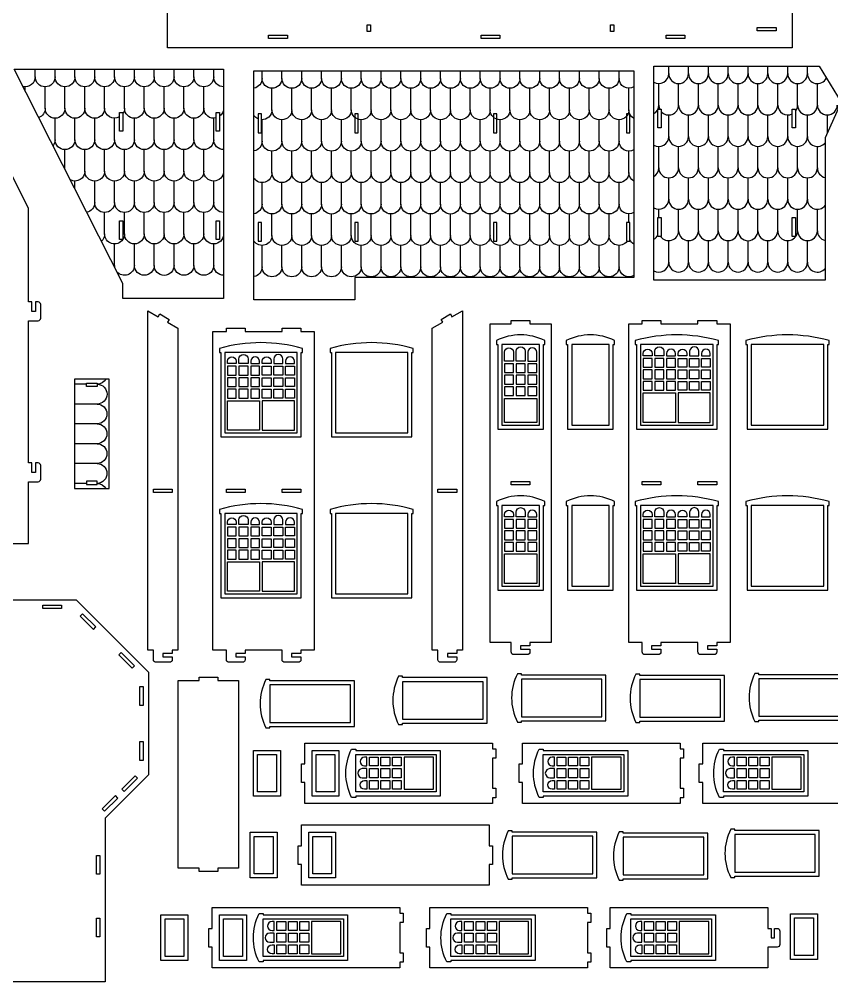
# Model space of a CAD drawing. Extents: x 64.8 to 151.3, y 2.3 to 77.9.
# Drawn here: x 86.58 to 116.87, y 2.3 to 38.17 of the extents above; entities that cross this region are included whole.
import ezdxf

# ---------------------------------------------------------------- set-up
doc = ezdxf.new("R2010")
doc.units = 0
doc.header["$MEASUREMENT"] = 0
doc.layers.add('LAYER1', color=18, linetype='CONTINUOUS')

msp = doc.modelspace()

# ---------------------------------------------------------------- linework, layer by layer
at = {"layer": 'LAYER1'}
for points in [[(115.392, 38.584), (115.392, 37.109), (92.103, 37.109), (92.103, 39.233)], [(87.177, 36.023), (87.177, 36.309)], [(87.917, 36.023), (87.917, 36.309)], [(88.656, 36.023), (88.656, 36.309)], [(89.395, 36.023), (89.395, 36.309)], [(90.134, 36.023), (90.134, 36.309)], [(90.873, 36.023), (90.873, 36.309)], [(91.612, 36.023), (91.612, 36.309)], [(92.352, 36.023), (92.352, 36.309)], [(93.091, 36.023), (93.091, 36.309)], [(93.83, 36.023), (93.83, 36.309)], [(95.633, 35.967), (95.633, 36.253)], [(96.372, 35.967), (96.372, 36.253)], [(97.111, 35.967), (97.111, 36.253)], [(97.85, 35.967), (97.85, 36.253)], [(98.59, 35.967), (98.59, 36.253)], [(99.329, 35.967), (99.329, 36.253)], [(100.068, 35.967), (100.068, 36.253)], [(100.807, 35.967), (100.807, 36.253)], [(101.546, 35.967), (101.546, 36.253)], [(102.285, 35.967), (102.285, 36.253)], [(103.025, 35.967), (103.025, 36.253)], [(103.764, 35.967), (103.764, 36.253)], [(104.503, 35.967), (104.503, 36.253)], [(105.242, 35.967), (105.242, 36.253)], [(105.981, 35.967), (105.981, 36.253)], [(106.72, 35.967), (106.72, 36.253)], [(107.46, 35.967), (107.46, 36.253)], [(108.199, 35.967), (108.199, 36.253)], [(108.938, 35.967), (108.938, 36.253)], [(110.789, 36.144), (110.789, 36.429)], [(111.528, 36.144), (111.528, 36.429)], [(112.268, 36.144), (112.268, 36.429)], [(113.007, 36.144), (113.007, 36.429)], [(113.746, 36.144), (113.746, 36.429)], [(114.485, 36.144), (114.485, 36.429)], [(115.224, 36.144), (115.224, 36.429)], [(115.963, 36.144), (115.963, 36.429)], [(86.808, 35.498), (86.808, 35.654)], [(87.547, 34.852), (87.547, 35.654)], [(88.286, 34.852), (88.286, 35.654)], [(89.025, 34.852), (89.025, 35.654)], [(89.765, 34.852), (89.765, 35.654)], [(90.504, 34.852), (90.504, 35.654)], [(91.243, 34.852), (91.243, 35.654)], [(91.982, 34.852), (91.982, 35.654)], [(92.721, 34.852), (92.721, 35.654)], [(93.46, 34.852), (93.46, 35.654)], [(96.002, 34.796), (96.002, 35.597)], [(96.742, 34.796), (96.742, 35.597)], [(97.481, 34.796), (97.481, 35.597)], [(98.22, 34.796), (98.22, 35.597)], [(98.959, 34.796), (98.959, 35.597)], [(99.698, 34.796), (99.698, 35.597)], [(100.437, 34.796), (100.437, 35.597)], [(101.177, 34.796), (101.177, 35.597)], [(101.916, 34.796), (101.916, 35.597)], [(102.655, 34.796), (102.655, 35.597)], [(103.394, 34.796), (103.394, 35.597)], [(104.133, 34.796), (104.133, 35.597)], [(104.872, 34.796), (104.872, 35.597)], [(105.612, 34.796), (105.612, 35.597)], [(106.351, 34.796), (106.351, 35.597)], [(107.09, 34.796), (107.09, 35.597)], [(107.829, 34.796), (107.829, 35.597)], [(108.568, 34.796), (108.568, 35.597)], [(109.307, 34.796), (109.307, 35.597)], [(110.42, 34.973), (110.42, 35.774)], [(111.159, 34.973), (111.159, 35.774)], [(111.898, 34.973), (111.898, 35.774)], [(112.637, 34.973), (112.637, 35.774)], [(113.376, 34.973), (113.376, 35.774)], [(114.116, 34.973), (114.116, 35.774)], [(114.855, 34.973), (114.855, 35.774)], [(115.594, 34.973), (115.594, 35.774)], [(116.333, 34.973), (116.333, 35.774)], [(87.917, 33.681), (87.917, 34.483)], [(88.656, 33.681), (88.656, 34.483)], [(89.395, 33.681), (89.395, 34.483)], [(90.134, 33.681), (90.134, 34.483)], [(90.873, 33.681), (90.873, 34.483)], [(91.612, 33.681), (91.612, 34.483)], [(92.352, 33.681), (92.352, 34.483)], [(93.091, 33.681), (93.091, 34.483)], [(93.83, 33.681), (93.83, 34.483)], [(110.789, 33.802), (110.789, 34.603)], [(111.528, 33.802), (111.528, 34.603)], [(112.268, 33.802), (112.268, 34.603)], [(113.007, 33.802), (113.007, 34.603)], [(113.746, 33.802), (113.746, 34.603)], [(114.485, 33.802), (114.485, 34.603)], [(115.224, 33.802), (115.224, 34.603)], [(115.963, 33.802), (115.963, 34.603)], [(116.703, 33.934), (116.703, 34.603)], [(95.633, 33.625), (95.633, 34.426)], [(96.372, 33.625), (96.372, 34.426)], [(97.111, 33.625), (97.111, 34.426)], [(97.85, 33.625), (97.85, 34.426)], [(98.59, 33.625), (98.59, 34.426)], [(99.329, 33.625), (99.329, 34.426)], [(100.068, 33.625), (100.068, 34.426)], [(100.807, 33.625), (100.807, 34.426)], [(101.546, 33.625), (101.546, 34.426)], [(102.285, 33.625), (102.285, 34.426)], [(103.025, 33.625), (103.025, 34.426)], [(103.764, 33.625), (103.764, 34.426)], [(104.503, 33.625), (104.503, 34.426)], [(105.242, 33.625), (105.242, 34.426)], [(105.981, 33.625), (105.981, 34.426)], [(106.72, 33.625), (106.72, 34.426)], [(107.46, 33.625), (107.46, 34.426)], [(108.199, 33.625), (108.199, 34.426)], [(108.938, 33.625), (108.938, 34.426)], [(110.42, 32.631), (110.42, 33.432)], [(111.159, 32.631), (111.159, 33.432)], [(111.898, 32.631), (111.898, 33.432)], [(112.637, 32.631), (112.637, 33.432)], [(113.376, 32.631), (113.376, 33.432)], [(114.116, 32.631), (114.116, 33.432)], [(114.855, 32.631), (114.855, 33.432)], [(115.594, 32.631), (115.594, 33.432)], [(116.333, 32.631), (116.333, 33.432)], [(88.286, 32.578), (88.286, 33.312)], [(89.025, 32.51), (89.025, 33.312)], [(89.765, 32.51), (89.765, 33.312)], [(90.504, 32.51), (90.504, 33.312)], [(91.243, 32.51), (91.243, 33.312)], [(91.982, 32.51), (91.982, 33.312)], [(92.721, 32.51), (92.721, 33.312)], [(93.46, 32.51), (93.46, 33.312)], [(96.002, 32.454), (96.002, 33.255)], [(96.742, 32.454), (96.742, 33.255)], [(97.481, 32.454), (97.481, 33.255)], [(98.22, 32.454), (98.22, 33.255)], [(98.959, 32.454), (98.959, 33.255)], [(99.698, 32.454), (99.698, 33.255)], [(100.437, 32.454), (100.437, 33.255)], [(101.177, 32.454), (101.177, 33.255)], [(101.916, 32.454), (101.916, 33.255)], [(102.655, 32.454), (102.655, 33.255)], [(103.394, 32.454), (103.394, 33.255)], [(104.133, 32.454), (104.133, 33.255)], [(104.872, 32.454), (104.872, 33.255)], [(105.612, 32.454), (105.612, 33.255)], [(106.351, 32.454), (106.351, 33.255)], [(107.09, 32.454), (107.09, 33.255)], [(107.829, 32.454), (107.829, 33.255)], [(108.568, 32.454), (108.568, 33.255)], [(109.307, 32.454), (109.307, 33.255)], [(88.656, 31.848), (88.656, 32.141)], [(89.395, 31.339), (89.395, 32.141)], [(90.134, 31.339), (90.134, 32.141)], [(90.873, 31.339), (90.873, 32.141)], [(91.612, 31.339), (91.612, 32.141)], [(92.352, 31.339), (92.352, 32.141)], [(93.091, 31.339), (93.091, 32.141)], [(93.83, 31.339), (93.83, 32.141)], [(95.633, 31.283), (95.633, 32.084)], [(96.372, 31.283), (96.372, 32.084)], [(97.111, 31.283), (97.111, 32.084)], [(97.85, 31.283), (97.85, 32.084)], [(98.59, 31.283), (98.59, 32.084)], [(99.329, 31.283), (99.329, 32.084)], [(100.068, 31.283), (100.068, 32.084)], [(100.807, 31.283), (100.807, 32.084)], [(101.546, 31.283), (101.546, 32.084)], [(102.285, 31.283), (102.285, 32.084)], [(103.025, 31.283), (103.025, 32.084)], [(103.764, 31.283), (103.764, 32.084)], [(104.503, 31.283), (104.503, 32.084)], [(105.242, 31.283), (105.242, 32.084)], [(105.981, 31.283), (105.981, 32.084)], [(106.72, 31.283), (106.72, 32.084)], [(107.46, 31.283), (107.46, 32.084)], [(108.199, 31.283), (108.199, 32.084)], [(108.938, 31.283), (108.938, 32.084)], [(110.789, 31.46), (110.789, 32.261)], [(111.528, 31.46), (111.528, 32.261)], [(112.268, 31.46), (112.268, 32.261)], [(113.007, 31.46), (113.007, 32.261)], [(113.746, 31.46), (113.746, 32.261)], [(114.485, 31.46), (114.485, 32.261)], [(115.224, 31.46), (115.224, 32.261)], [(115.963, 31.46), (115.963, 32.261)], [(89.765, 30.168), (89.765, 30.97)], [(90.504, 30.168), (90.504, 30.97)], [(91.243, 30.168), (91.243, 30.97)], [(91.982, 30.168), (91.982, 30.97)], [(92.721, 30.168), (92.721, 30.97)], [(93.46, 30.168), (93.46, 30.97)], [(96.002, 30.112), (96.002, 30.913)], [(96.742, 30.112), (96.742, 30.913)], [(97.481, 30.112), (97.481, 30.913)], [(98.22, 30.112), (98.22, 30.913)], [(98.959, 30.112), (98.959, 30.913)], [(99.698, 30.112), (99.698, 30.913)], [(100.437, 30.112), (100.437, 30.913)], [(101.177, 30.112), (101.177, 30.913)], [(101.916, 30.112), (101.916, 30.913)], [(102.655, 30.112), (102.655, 30.913)], [(103.394, 30.112), (103.394, 30.913)], [(104.133, 30.112), (104.133, 30.913)], [(104.872, 30.112), (104.872, 30.913)], [(105.612, 30.112), (105.612, 30.913)], [(106.351, 30.112), (106.351, 30.913)], [(107.09, 30.112), (107.09, 30.913)], [(107.829, 30.112), (107.829, 30.913)], [(108.568, 30.112), (108.568, 30.913)], [(109.307, 30.601), (109.307, 30.913)], [(110.42, 30.778), (110.42, 31.09)], [(111.159, 30.289), (111.159, 31.09)], [(111.898, 30.289), (111.898, 31.09)], [(112.637, 30.289), (112.637, 31.09)], [(113.376, 30.289), (113.376, 31.09)], [(114.116, 30.289), (114.116, 31.09)], [(114.855, 30.289), (114.855, 31.09)], [(115.594, 30.289), (115.594, 31.09)], [(116.333, 30.289), (116.333, 31.09)], [(90.134, 28.997), (90.134, 29.799)], [(90.873, 28.997), (90.873, 29.799)], [(91.612, 28.997), (91.612, 29.799)], [(92.352, 28.997), (92.352, 29.799)], [(93.091, 28.997), (93.091, 29.799)], [(93.83, 28.997), (93.83, 29.799)], [(110.789, 29.118), (110.789, 29.919)], [(111.528, 29.118), (111.528, 29.919)], [(112.268, 29.118), (112.268, 29.919)], [(113.007, 29.118), (113.007, 29.919)], [(113.746, 29.118), (113.746, 29.919)], [(114.485, 29.118), (114.485, 29.919)], [(115.224, 29.118), (115.224, 29.919)], [(115.963, 29.118), (115.963, 29.919)], [(95.633, 28.941), (95.633, 29.742)], [(96.372, 28.941), (96.372, 29.742)], [(97.111, 28.941), (97.111, 29.742)], [(97.85, 28.941), (97.85, 29.742)], [(98.59, 28.941), (98.59, 29.742)], [(99.329, 28.941), (99.329, 29.742)], [(100.068, 28.941), (100.068, 29.742)], [(100.807, 28.941), (100.807, 29.742)], [(101.546, 28.941), (101.546, 29.742)], [(102.285, 28.941), (102.285, 29.742)], [(103.025, 28.941), (103.025, 29.742)], [(103.764, 28.941), (103.764, 29.742)], [(104.503, 28.941), (104.503, 29.742)], [(105.242, 28.941), (105.242, 29.742)], [(105.981, 28.941), (105.981, 29.742)], [(106.72, 28.941), (106.72, 29.742)], [(107.46, 28.941), (107.46, 29.742)], [(108.199, 28.941), (108.199, 29.742)], [(108.938, 28.941), (108.938, 29.742)], [(89.09, 24.57), (88.64, 24.57)], [(89.482, 23.83), (88.64, 23.83)], [(89.482, 23.091), (88.64, 23.091)], [(89.482, 22.352), (88.64, 22.352)], [(89.482, 21.613), (88.64, 21.613)], [(89.09, 20.874), (88.64, 20.874)]]:
    msp.add_lwpolyline(points, dxfattribs=at)
for points in [[(99.553, 37.959), (99.678, 37.959), (99.678, 37.709), (99.553, 37.709)], [(108.615, 37.959), (108.74, 37.959), (108.74, 37.709), (108.615, 37.709)], [(114.092, 37.859), (114.792, 37.859), (114.792, 37.734), (114.092, 37.734)], [(95.878, 37.584), (96.578, 37.584), (96.578, 37.459), (95.878, 37.459)], [(103.796, 37.584), (104.496, 37.584), (104.496, 37.459), (103.796, 37.459)], [(110.691, 37.584), (111.391, 37.584), (111.391, 37.459), (110.691, 37.459)], [(90.439, 28.328), (86.397, 36.309), (94.2, 36.309), (94.2, 27.768), (90.439, 27.768)], [(109.492, 28.549), (102.87, 28.549), (99.092, 28.549), (99.092, 27.711), (95.331, 27.711), (95.331, 36.253), (109.492, 36.253)], [(116.619, 33.749), (116.619, 28.448), (110.235, 28.448), (110.235, 36.429), (116.397, 36.429), (117.218, 35.077)], [(110.385, 34.819), (110.51, 34.819), (110.51, 34.119), (110.385, 34.119)], [(115.391, 34.819), (115.516, 34.819), (115.516, 34.119), (115.391, 34.119)], [(90.314, 34.698), (90.439, 34.698), (90.439, 33.998), (90.314, 33.998)], [(93.925, 34.698), (94.05, 34.698), (94.05, 33.998), (93.925, 33.998)], [(95.606, 34.642), (95.481, 34.642), (95.481, 33.942), (95.606, 33.942)], [(99.217, 34.642), (99.092, 34.642), (99.092, 33.942), (99.217, 33.942)], [(104.383, 34.642), (104.258, 34.642), (104.258, 33.942), (104.383, 33.942)], [(109.342, 34.642), (109.217, 34.642), (109.217, 33.942), (109.342, 33.942)], [(90.314, 30.657), (90.439, 30.657), (90.439, 29.957), (90.314, 29.957)], [(93.925, 30.657), (94.05, 30.657), (94.05, 29.957), (93.925, 29.957)], [(95.606, 30.601), (95.481, 30.601), (95.481, 29.901), (95.606, 29.901)], [(99.217, 30.601), (99.092, 30.601), (99.092, 29.901), (99.217, 29.901)], [(104.383, 30.601), (104.258, 30.601), (104.258, 29.901), (104.383, 29.901)], [(109.342, 30.601), (109.217, 30.601), (109.217, 29.901), (109.342, 29.901)], [(110.385, 30.778), (110.51, 30.778), (110.51, 30.078), (110.385, 30.078)], [(115.391, 30.778), (115.516, 30.778), (115.516, 30.078), (115.391, 30.078)], [(105.969, 26.043), (104.569, 26.043), (104.569, 23.043), (105.969, 23.043)], [(108.573, 26.043), (107.173, 26.043), (107.173, 23.043), (108.573, 23.043)], [(112.441, 26.043), (109.741, 26.043), (109.741, 23.043), (112.441, 23.043)], [(116.566, 26.043), (113.866, 26.043), (113.866, 23.043), (116.566, 23.043)], [(96.94, 25.753), (94.24, 25.753), (94.24, 22.753), (96.94, 22.753)], [(101.065, 25.753), (98.365, 25.753), (98.365, 22.753), (101.065, 22.753)], [(109.841, 25.202), (110.171, 25.202), (110.171, 25.532), (109.841, 25.532)], [(110.271, 25.202), (110.611, 25.202), (110.611, 25.532), (110.271, 25.532)], [(110.711, 25.202), (111.041, 25.202), (111.041, 25.532), (110.711, 25.532)], [(111.471, 25.202), (111.141, 25.202), (111.141, 25.532), (111.471, 25.532)], [(111.911, 25.202), (111.571, 25.202), (111.571, 25.532), (111.911, 25.532)], [(112.341, 25.202), (112.011, 25.202), (112.011, 25.532), (112.341, 25.532)], [(94.34, 24.912), (94.67, 24.912), (94.67, 25.242), (94.34, 25.242)], [(94.77, 24.912), (95.11, 24.912), (95.11, 25.242), (94.77, 25.242)], [(95.21, 24.912), (95.54, 24.912), (95.54, 25.242), (95.21, 25.242)], [(95.97, 24.912), (95.64, 24.912), (95.64, 25.242), (95.97, 25.242)], [(96.41, 24.912), (96.07, 24.912), (96.07, 25.242), (96.41, 25.242)], [(96.84, 24.912), (96.51, 24.912), (96.51, 25.242), (96.84, 25.242)], [(104.669, 25.002), (104.999, 25.002), (104.999, 25.332), (104.669, 25.332)], [(105.099, 25.002), (105.439, 25.002), (105.439, 25.332), (105.099, 25.332)], [(105.539, 25.002), (105.869, 25.002), (105.869, 25.332), (105.539, 25.332)], [(88.64, 20.683), (89.939, 20.683), (89.939, 24.761), (88.64, 24.761)], [(94.34, 24.482), (94.67, 24.482), (94.67, 24.812), (94.34, 24.812)], [(94.77, 24.482), (95.11, 24.482), (95.11, 24.812), (94.77, 24.812)], [(95.21, 24.482), (95.54, 24.482), (95.54, 24.812), (95.21, 24.812)], [(95.97, 24.482), (95.64, 24.482), (95.64, 24.812), (95.97, 24.812)], [(96.41, 24.482), (96.07, 24.482), (96.07, 24.812), (96.41, 24.812)], [(96.84, 24.482), (96.51, 24.482), (96.51, 24.812), (96.84, 24.812)], [(104.669, 24.572), (104.999, 24.572), (104.999, 24.902), (104.669, 24.902)], [(105.099, 24.572), (105.439, 24.572), (105.439, 24.902), (105.099, 24.902)], [(105.539, 24.572), (105.869, 24.572), (105.869, 24.902), (105.539, 24.902)], [(109.841, 24.772), (110.171, 24.772), (110.171, 25.102), (109.841, 25.102)], [(110.271, 24.772), (110.611, 24.772), (110.611, 25.102), (110.271, 25.102)], [(110.711, 24.772), (111.041, 24.772), (111.041, 25.102), (110.711, 25.102)], [(111.471, 24.772), (111.141, 24.772), (111.141, 25.102), (111.471, 25.102)], [(111.911, 24.772), (111.571, 24.772), (111.571, 25.102), (111.911, 25.102)], [(112.341, 24.772), (112.011, 24.772), (112.011, 25.102), (112.341, 25.102)], [(89.09, 24.486), (89.09, 24.611), (89.49, 24.611), (89.49, 24.486)], [(104.669, 24.142), (104.999, 24.142), (104.999, 24.472), (104.669, 24.472)], [(105.099, 24.142), (105.439, 24.142), (105.439, 24.472), (105.099, 24.472)], [(105.539, 24.142), (105.869, 24.142), (105.869, 24.472), (105.539, 24.472)], [(109.841, 24.342), (110.171, 24.342), (110.171, 24.672), (109.841, 24.672)], [(110.271, 24.342), (110.611, 24.342), (110.611, 24.672), (110.271, 24.672)], [(110.711, 24.342), (111.041, 24.342), (111.041, 24.672), (110.711, 24.672)], [(111.471, 24.342), (111.141, 24.342), (111.141, 24.672), (111.471, 24.672)], [(111.911, 24.342), (111.571, 24.342), (111.571, 24.672), (111.911, 24.672)], [(112.341, 24.342), (112.011, 24.342), (112.011, 24.672), (112.341, 24.672)], [(94.34, 24.052), (94.67, 24.052), (94.67, 24.382), (94.34, 24.382)], [(94.77, 24.052), (95.11, 24.052), (95.11, 24.382), (94.77, 24.382)], [(95.21, 24.052), (95.54, 24.052), (95.54, 24.382), (95.21, 24.382)], [(95.97, 24.052), (95.64, 24.052), (95.64, 24.382), (95.97, 24.382)], [(96.41, 24.052), (96.07, 24.052), (96.07, 24.382), (96.41, 24.382)], [(96.84, 24.052), (96.51, 24.052), (96.51, 24.382), (96.84, 24.382)], [(105.869, 23.143), (104.669, 23.143), (104.669, 24.042), (105.869, 24.042)], [(111.041, 23.143), (109.841, 23.143), (109.841, 24.242), (111.041, 24.242)], [(111.141, 23.143), (112.341, 23.143), (112.341, 24.242), (111.141, 24.242)], [(95.54, 22.853), (94.34, 22.853), (94.34, 23.952), (95.54, 23.952)], [(95.64, 22.853), (96.84, 22.853), (96.84, 23.952), (95.64, 23.952)], [(89.09, 20.958), (89.09, 20.833), (89.49, 20.833), (89.49, 20.958)], [(104.919, 20.943), (105.619, 20.943), (105.619, 20.818), (104.919, 20.818)], [(109.802, 20.943), (110.502, 20.943), (110.502, 20.818), (109.802, 20.818)], [(111.88, 20.943), (112.58, 20.943), (112.58, 20.818), (111.88, 20.818)], [(91.583, 20.653), (92.283, 20.653), (92.283, 20.528), (91.583, 20.528)], [(94.301, 20.653), (95.001, 20.653), (95.001, 20.528), (94.301, 20.528)], [(96.379, 20.653), (97.079, 20.653), (97.079, 20.528), (96.379, 20.528)], [(102.189, 20.653), (102.889, 20.653), (102.889, 20.528), (102.189, 20.528)], [(96.94, 19.753), (94.24, 19.753), (94.24, 16.753), (96.94, 16.753)], [(101.065, 19.753), (98.365, 19.753), (98.365, 16.753), (101.065, 16.753)], [(105.969, 20.043), (104.569, 20.043), (104.569, 17.043), (105.969, 17.043)], [(108.573, 20.043), (107.173, 20.043), (107.173, 17.043), (108.573, 17.043)], [(112.441, 20.043), (109.741, 20.043), (109.741, 17.043), (112.441, 17.043)], [(116.566, 20.043), (113.866, 20.043), (113.866, 17.043), (116.566, 17.043)], [(104.669, 19.202), (104.999, 19.202), (104.999, 19.532), (104.669, 19.532)], [(105.099, 19.202), (105.439, 19.202), (105.439, 19.532), (105.099, 19.532)], [(105.539, 19.202), (105.869, 19.202), (105.869, 19.532), (105.539, 19.532)], [(109.841, 19.202), (110.171, 19.202), (110.171, 19.532), (109.841, 19.532)], [(110.271, 19.202), (110.611, 19.202), (110.611, 19.532), (110.271, 19.532)], [(110.711, 19.202), (111.041, 19.202), (111.041, 19.532), (110.711, 19.532)], [(111.471, 19.202), (111.141, 19.202), (111.141, 19.532), (111.471, 19.532)], [(111.911, 19.202), (111.571, 19.202), (111.571, 19.532), (111.911, 19.532)], [(112.341, 19.202), (112.011, 19.202), (112.011, 19.532), (112.341, 19.532)], [(94.34, 18.912), (94.67, 18.912), (94.67, 19.242), (94.34, 19.242)], [(94.77, 18.912), (95.11, 18.912), (95.11, 19.242), (94.77, 19.242)], [(95.21, 18.912), (95.54, 18.912), (95.54, 19.242), (95.21, 19.242)], [(95.97, 18.912), (95.64, 18.912), (95.64, 19.242), (95.97, 19.242)], [(96.41, 18.912), (96.07, 18.912), (96.07, 19.242), (96.41, 19.242)], [(96.84, 18.912), (96.51, 18.912), (96.51, 19.242), (96.84, 19.242)], [(104.669, 18.772), (104.999, 18.772), (104.999, 19.102), (104.669, 19.102)], [(105.099, 18.772), (105.439, 18.772), (105.439, 19.102), (105.099, 19.102)], [(105.539, 18.772), (105.869, 18.772), (105.869, 19.102), (105.539, 19.102)], [(109.841, 18.772), (110.171, 18.772), (110.171, 19.102), (109.841, 19.102)], [(110.271, 18.772), (110.611, 18.772), (110.611, 19.102), (110.271, 19.102)], [(110.711, 18.772), (111.041, 18.772), (111.041, 19.102), (110.711, 19.102)], [(111.471, 18.772), (111.141, 18.772), (111.141, 19.102), (111.471, 19.102)], [(111.911, 18.772), (111.571, 18.772), (111.571, 19.102), (111.911, 19.102)], [(112.341, 18.772), (112.011, 18.772), (112.011, 19.102), (112.341, 19.102)], [(94.34, 18.482), (94.67, 18.482), (94.67, 18.812), (94.34, 18.812)], [(94.77, 18.482), (95.11, 18.482), (95.11, 18.812), (94.77, 18.812)], [(95.21, 18.482), (95.54, 18.482), (95.54, 18.812), (95.21, 18.812)], [(95.97, 18.482), (95.64, 18.482), (95.64, 18.812), (95.97, 18.812)], [(96.41, 18.482), (96.07, 18.482), (96.07, 18.812), (96.41, 18.812)], [(96.84, 18.482), (96.51, 18.482), (96.51, 18.812), (96.84, 18.812)], [(104.669, 18.342), (104.999, 18.342), (104.999, 18.672), (104.669, 18.672)], [(105.099, 18.342), (105.439, 18.342), (105.439, 18.672), (105.099, 18.672)], [(105.539, 18.342), (105.869, 18.342), (105.869, 18.672), (105.539, 18.672)], [(109.841, 18.342), (110.171, 18.342), (110.171, 18.672), (109.841, 18.672)], [(110.271, 18.342), (110.611, 18.342), (110.611, 18.672), (110.271, 18.672)], [(110.711, 18.342), (111.041, 18.342), (111.041, 18.672), (110.711, 18.672)], [(111.471, 18.342), (111.141, 18.342), (111.141, 18.672), (111.471, 18.672)], [(111.911, 18.342), (111.571, 18.342), (111.571, 18.672), (111.911, 18.672)], [(112.341, 18.342), (112.011, 18.342), (112.011, 18.672), (112.341, 18.672)], [(94.34, 18.052), (94.67, 18.052), (94.67, 18.382), (94.34, 18.382)], [(94.77, 18.052), (95.11, 18.052), (95.11, 18.382), (94.77, 18.382)], [(95.21, 18.052), (95.54, 18.052), (95.54, 18.382), (95.21, 18.382)], [(95.97, 18.052), (95.64, 18.052), (95.64, 18.382), (95.97, 18.382)], [(96.41, 18.052), (96.07, 18.052), (96.07, 18.382), (96.41, 18.382)], [(96.84, 18.052), (96.51, 18.052), (96.51, 18.382), (96.84, 18.382)], [(95.54, 16.853), (94.34, 16.853), (94.34, 17.952), (95.54, 17.952)], [(95.64, 16.853), (96.84, 16.853), (96.84, 17.952), (95.64, 17.952)], [(105.869, 17.143), (104.669, 17.143), (104.669, 18.242), (105.869, 18.242)], [(111.041, 17.143), (109.841, 17.143), (109.841, 18.242), (111.041, 18.242)], [(111.141, 17.143), (112.341, 17.143), (112.341, 18.242), (111.141, 18.242)], [(64.849, 13.623), (66.099, 13.623), (66.099, 15.242), (68.091, 17.234), (72.407, 17.234), (74.399, 15.242), (74.399, 14.873), (75.918, 14.873), (78.518, 14.873), (78.518, 14.869), (83.212, 14.873), (84.875, 16.536), (88.698, 16.536), (91.402, 13.833), (91.402, 10.01), (89.788, 8.396), (89.788, 2.298), (66.099, 2.298), (66.099, 8.794), (64.849, 8.794)], [(87.462, 16.211), (87.462, 16.336), (88.162, 16.336), (88.162, 16.211)], [(89.343, 15.432), (89.431, 15.52), (88.936, 16.015), (88.848, 15.927)], [(90.793, 13.982), (90.881, 14.071), (90.386, 14.566), (90.298, 14.477)], [(93.983, 6.529), (93.983, 6.404), (93.283, 6.404), (93.283, 6.466), (93.283, 6.529), (92.508, 6.529), (92.508, 13.529), (93.283, 13.529), (93.283, 13.654), (93.983, 13.654), (93.983, 13.529), (94.757, 13.529), (94.757, 6.529)], [(91.077, 13.296), (91.202, 13.296), (91.202, 12.596), (91.077, 12.596)], [(95.925, 13.362), (95.925, 11.962), (98.925, 11.962), (98.925, 13.362)], [(100.873, 13.482), (100.873, 12.082), (103.873, 12.082), (103.873, 13.482)], [(105.299, 13.577), (105.299, 12.177), (108.299, 12.177), (108.299, 13.577)], [(109.718, 13.564), (109.718, 12.164), (112.718, 12.164), (112.718, 13.564)], [(114.154, 13.592), (114.154, 12.192), (117.154, 12.192), (117.154, 13.592)], [(91.077, 11.246), (91.202, 11.246), (91.202, 10.546), (91.077, 10.546)], [(97.222, 9.72), (97.097, 9.72), (97.097, 10.42), (97.16, 10.42), (97.222, 10.42), (97.222, 11.195), (104.222, 11.195), (104.222, 10.983), (104.347, 10.983), (104.347, 10.633), (104.222, 10.633), (104.222, 9.508), (104.347, 9.508), (104.347, 9.158), (104.222, 9.158), (104.222, 8.946), (97.222, 8.946)], [(105.341, 9.72), (105.216, 9.72), (105.216, 10.42), (105.279, 10.42), (105.341, 10.42), (105.341, 11.195), (111.216, 11.195), (111.216, 10.983), (111.341, 10.983), (111.341, 10.633), (111.216, 10.633), (111.216, 9.508), (111.341, 9.508), (111.341, 9.158), (111.216, 9.158), (111.216, 8.946), (105.341, 8.946)], [(95.315, 9.22), (95.315, 10.92), (96.315, 10.92), (96.315, 9.22)], [(96.165, 10.77), (96.165, 9.37), (95.465, 9.37), (95.465, 10.77)], [(97.497, 9.22), (97.497, 10.92), (98.497, 10.92), (98.497, 9.22)], [(98.347, 10.77), (98.347, 9.37), (97.647, 9.37), (97.647, 10.77)], [(99.122, 9.37), (99.122, 10.77), (102.122, 10.77), (102.122, 9.37)], [(106.116, 9.37), (106.116, 10.77), (109.116, 10.77), (109.116, 9.37)], [(112.831, 9.37), (112.831, 10.77), (115.831, 10.77), (115.831, 9.37)], [(99.963, 10.67), (99.963, 10.34), (99.633, 10.34), (99.633, 10.67)], [(100.393, 10.67), (100.393, 10.34), (100.063, 10.34), (100.063, 10.67)], [(100.823, 10.67), (100.823, 10.34), (100.493, 10.34), (100.493, 10.67)], [(102.022, 9.47), (102.022, 10.67), (100.923, 10.67), (100.923, 9.47)], [(106.957, 10.67), (106.957, 10.34), (106.627, 10.34), (106.627, 10.67)], [(107.387, 10.67), (107.387, 10.34), (107.057, 10.34), (107.057, 10.67)], [(107.817, 10.67), (107.817, 10.34), (107.487, 10.34), (107.487, 10.67)], [(109.016, 9.47), (109.016, 10.67), (107.917, 10.67), (107.917, 9.47)], [(113.672, 10.67), (113.672, 10.34), (113.342, 10.34), (113.342, 10.67)], [(114.102, 10.67), (114.102, 10.34), (113.772, 10.34), (113.772, 10.67)], [(114.532, 10.67), (114.532, 10.34), (114.202, 10.34), (114.202, 10.67)], [(115.731, 9.47), (115.731, 10.67), (114.632, 10.67), (114.632, 9.47)], [(99.963, 10.24), (99.963, 9.9), (99.633, 9.9), (99.633, 10.24)], [(100.393, 10.24), (100.393, 9.9), (100.063, 9.9), (100.063, 10.24)], [(100.823, 10.24), (100.823, 9.9), (100.493, 9.9), (100.493, 10.24)], [(106.957, 10.24), (106.957, 9.9), (106.627, 9.9), (106.627, 10.24)], [(107.387, 10.24), (107.387, 9.9), (107.057, 9.9), (107.057, 10.24)], [(107.817, 10.24), (107.817, 9.9), (107.487, 9.9), (107.487, 10.24)], [(113.672, 10.24), (113.672, 9.9), (113.342, 9.9), (113.342, 10.24)], [(114.102, 10.24), (114.102, 9.9), (113.772, 9.9), (113.772, 10.24)], [(114.532, 10.24), (114.532, 9.9), (114.202, 9.9), (114.202, 10.24)], [(90.41, 9.478), (90.498, 9.389), (90.993, 9.884), (90.905, 9.972)], [(99.963, 9.8), (99.963, 9.47), (99.633, 9.47), (99.633, 9.8)], [(100.393, 9.8), (100.393, 9.47), (100.063, 9.47), (100.063, 9.8)], [(100.823, 9.8), (100.823, 9.47), (100.493, 9.47), (100.493, 9.8)], [(106.957, 9.8), (106.957, 9.47), (106.627, 9.47), (106.627, 9.8)], [(107.387, 9.8), (107.387, 9.47), (107.057, 9.47), (107.057, 9.8)], [(107.817, 9.8), (107.817, 9.47), (107.487, 9.47), (107.487, 9.8)], [(113.672, 9.8), (113.672, 9.47), (113.342, 9.47), (113.342, 9.8)], [(114.102, 9.8), (114.102, 9.47), (113.772, 9.47), (113.772, 9.8)], [(114.532, 9.8), (114.532, 9.47), (114.202, 9.47), (114.202, 9.8)], [(89.672, 8.739), (89.76, 8.651), (90.255, 9.146), (90.167, 9.234)], [(97.099, 6.667), (96.974, 6.667), (96.974, 7.367), (97.036, 7.367), (97.099, 7.367), (97.099, 8.142), (104.099, 8.142), (104.099, 7.367), (104.224, 7.367), (104.224, 6.667), (104.099, 6.667), (104.099, 5.893), (97.099, 5.893)], [(95.191, 6.167), (95.191, 7.867), (96.191, 7.867), (96.191, 6.167)], [(96.041, 7.717), (96.041, 6.317), (95.341, 6.317), (95.341, 7.717)], [(97.373, 6.167), (97.373, 7.867), (98.373, 7.867), (98.373, 6.167)], [(98.223, 7.717), (98.223, 6.317), (97.523, 6.317), (97.523, 7.717)], [(104.96, 7.721), (104.96, 6.321), (107.96, 6.321), (107.96, 7.721)], [(109.096, 7.683), (109.096, 6.283), (112.096, 6.283), (112.096, 7.683)], [(113.25, 7.783), (113.25, 6.383), (116.25, 6.383), (116.25, 7.783)], [(89.463, 6.305), (89.463, 7.005), (89.588, 7.005), (89.588, 6.305)], [(93.772, 3.588), (93.647, 3.588), (93.647, 4.288), (93.71, 4.288), (93.772, 4.288), (93.772, 5.062), (100.772, 5.062), (100.772, 4.85), (100.897, 4.85), (100.897, 4.5), (100.772, 4.5), (100.772, 3.376), (100.897, 3.376), (100.897, 3.026), (100.772, 3.026), (100.772, 2.814), (93.772, 2.814)], [(101.891, 3.588), (101.766, 3.588), (101.766, 4.288), (101.829, 4.288), (101.891, 4.288), (101.891, 5.062), (107.766, 5.062), (107.766, 4.85), (107.891, 4.85), (107.891, 4.5), (107.766, 4.5), (107.766, 3.376), (107.891, 3.376), (107.891, 3.026), (107.766, 3.026), (107.766, 2.814), (101.891, 2.814)], [(89.463, 3.972), (89.463, 4.672), (89.588, 4.672), (89.588, 3.972)], [(91.865, 3.088), (91.865, 4.788), (92.865, 4.788), (92.865, 3.088)], [(94.047, 3.088), (94.047, 4.788), (95.047, 4.788), (95.047, 3.088)], [(115.332, 3.128), (115.332, 4.828), (116.332, 4.828), (116.332, 3.128)], [(116.182, 4.678), (116.182, 3.278), (115.482, 3.278), (115.482, 4.678)], [(92.715, 4.638), (92.715, 3.238), (92.015, 3.238), (92.015, 4.638)], [(94.897, 4.638), (94.897, 3.238), (94.197, 3.238), (94.197, 4.638)], [(95.672, 3.238), (95.672, 4.638), (98.672, 4.638), (98.672, 3.238)], [(96.513, 4.538), (96.513, 4.208), (96.183, 4.208), (96.183, 4.538)], [(96.943, 4.538), (96.943, 4.208), (96.613, 4.208), (96.613, 4.538)], [(97.373, 4.538), (97.373, 4.208), (97.043, 4.208), (97.043, 4.538)], [(98.572, 3.338), (98.572, 4.538), (97.473, 4.538), (97.473, 3.338)], [(102.666, 3.238), (102.666, 4.638), (105.666, 4.638), (105.666, 3.238)], [(103.507, 4.538), (103.507, 4.208), (103.177, 4.208), (103.177, 4.538)], [(103.937, 4.538), (103.937, 4.208), (103.607, 4.208), (103.607, 4.538)], [(104.367, 4.538), (104.367, 4.208), (104.037, 4.208), (104.037, 4.538)], [(105.566, 3.338), (105.566, 4.538), (104.467, 4.538), (104.467, 3.338)], [(109.381, 3.238), (109.381, 4.638), (112.381, 4.638), (112.381, 3.238)], [(110.222, 4.538), (110.222, 4.208), (109.892, 4.208), (109.892, 4.538)], [(110.652, 4.538), (110.652, 4.208), (110.322, 4.208), (110.322, 4.538)], [(111.082, 4.538), (111.082, 4.208), (110.752, 4.208), (110.752, 4.538)], [(112.281, 3.338), (112.281, 4.538), (111.182, 4.538), (111.182, 3.338)], [(96.513, 4.108), (96.513, 3.768), (96.183, 3.768), (96.183, 4.108)], [(96.943, 4.108), (96.943, 3.768), (96.613, 3.768), (96.613, 4.108)], [(97.373, 4.108), (97.373, 3.768), (97.043, 3.768), (97.043, 4.108)], [(103.507, 4.108), (103.507, 3.768), (103.177, 3.768), (103.177, 4.108)], [(103.937, 4.108), (103.937, 3.768), (103.607, 3.768), (103.607, 4.108)], [(104.367, 4.108), (104.367, 3.768), (104.037, 3.768), (104.037, 4.108)], [(110.222, 4.108), (110.222, 3.768), (109.892, 3.768), (109.892, 4.108)], [(110.652, 4.108), (110.652, 3.768), (110.322, 3.768), (110.322, 4.108)], [(111.082, 4.108), (111.082, 3.768), (110.752, 3.768), (110.752, 4.108)], [(96.513, 3.668), (96.513, 3.338), (96.183, 3.338), (96.183, 3.668)], [(96.943, 3.668), (96.943, 3.338), (96.613, 3.338), (96.613, 3.668)], [(97.373, 3.668), (97.373, 3.338), (97.043, 3.338), (97.043, 3.668)], [(103.507, 3.668), (103.507, 3.338), (103.177, 3.338), (103.177, 3.668)], [(103.937, 3.668), (103.937, 3.338), (103.607, 3.338), (103.607, 3.668)], [(104.367, 3.668), (104.367, 3.338), (104.037, 3.338), (104.037, 3.668)], [(110.222, 3.668), (110.222, 3.338), (109.892, 3.338), (109.892, 3.668)], [(110.652, 3.668), (110.652, 3.338), (110.322, 3.338), (110.322, 3.668)], [(111.082, 3.668), (111.082, 3.338), (110.752, 3.338), (110.752, 3.668)]]:
    msp.add_lwpolyline(points, close=True, dxfattribs=at)
for points in [[(94.2, 35.654, -0.414214), (93.83, 36.023, -1), (93.091, 36.023, -1), (92.352, 36.023, -1), (91.612, 36.023, -1), (90.873, 36.023, -1), (90.134, 36.023, -1), (89.395, 36.023, -1), (88.656, 36.023, -1), (87.917, 36.023, -1), (87.177, 36.023, -0.48284), (86.724, 35.663)], [(109.492, 35.647, -0.576718), (108.938, 35.967, -1), (108.199, 35.967, -1), (107.46, 35.967, -1), (106.72, 35.967, -1), (105.981, 35.967, -1), (105.242, 35.967, -1), (104.503, 35.967, -1), (103.764, 35.967, -1), (103.025, 35.967, -1), (102.285, 35.967, -1), (101.546, 35.967, -1), (100.807, 35.967, -1), (100.068, 35.967, -1), (99.329, 35.967, -1), (98.59, 35.967, -1), (97.85, 35.967, -1), (97.111, 35.967, -1), (96.372, 35.967, -1), (95.633, 35.967, -0.361439), (95.331, 35.604)], [(110.235, 35.823, 0.576718), (110.789, 36.144, 1), (111.528, 36.144, 1), (112.268, 36.144, 1), (113.007, 36.144, 1), (113.746, 36.144, 1), (114.485, 36.144, 1), (115.224, 36.144, 1), (115.963, 36.144, 0.799485), (116.667, 35.985)], [(90.314, 34.529, -0.57188), (89.765, 34.852, -1), (89.025, 34.852, -1), (88.286, 34.852, -1), (87.547, 34.852, -0.310751), (87.31, 34.507)], [(93.925, 34.495, -0.492213), (93.46, 34.852, -1), (92.721, 34.852, -1), (91.982, 34.852, -1), (91.243, 34.852, -1), (90.504, 34.852, -0.151781), (90.439, 34.643)], [(94.2, 34.852, -0.237998), (94.05, 34.555)], [(110.235, 34.653, 0.267441), (110.42, 34.973, 0.107671), (110.453, 34.819)], [(110.51, 34.73, 0.69348), (111.159, 34.973, 1), (111.898, 34.973, 1), (112.637, 34.973, 1), (113.376, 34.973, 1), (114.116, 34.973, 1), (114.855, 34.973, 0.558942), (115.391, 34.643)], [(115.516, 34.746, 0.16682), (115.594, 34.973, 1), (116.333, 34.973, 1), (117.072, 34.973, 0.104172), (117.104, 34.824)], [(95.481, 34.459, -0.134003), (95.331, 34.583)], [(109.492, 34.476, -0.267441), (109.307, 34.796, -1), (108.568, 34.796, -1), (107.829, 34.796, -1), (107.09, 34.796, -1), (106.351, 34.796, -1), (105.612, 34.796, -1), (104.872, 34.796, -1), (104.133, 34.796, -1), (103.394, 34.796, -1), (102.655, 34.796, -1), (101.916, 34.796, -1), (101.177, 34.796, -1), (100.437, 34.796, -1), (99.698, 34.796, -1), (98.959, 34.796, -1), (98.22, 34.796, -1), (97.481, 34.796, -1), (96.742, 34.796, -1), (96.002, 34.796, -0.435918), (95.606, 34.427)], [(110.235, 33.481, 0.576718), (110.789, 33.802, 1), (111.528, 33.802, 1), (112.268, 33.802, 1), (113.007, 33.802, 1), (113.746, 33.802, 1), (114.485, 33.802, 1), (115.224, 33.802, 1), (115.963, 33.802, 0.705496), (116.619, 33.568)], [(94.2, 33.312, -0.414214), (93.83, 33.681, -1), (93.091, 33.681, -1), (92.352, 33.681, -1), (91.612, 33.681, -1), (90.873, 33.681, -1), (90.134, 33.681, -1), (89.395, 33.681, -1), (88.656, 33.681, -1), (87.917, 33.681, -0.164103), (87.841, 33.457)], [(109.492, 33.305, -0.576718), (108.938, 33.625, -1), (108.199, 33.625, -1), (107.46, 33.625, -1), (106.72, 33.625, -1), (105.981, 33.625, -1), (105.242, 33.625, -1), (104.503, 33.625, -1), (103.764, 33.625, -1), (103.025, 33.625, -1), (102.285, 33.625, -1), (101.546, 33.625, -1), (100.807, 33.625, -1), (100.068, 33.625, -1), (99.329, 33.625, -1), (98.59, 33.625, -1), (97.85, 33.625, -1), (97.111, 33.625, -1), (96.372, 33.625, -1), (95.633, 33.625, -0.361439), (95.331, 33.262)], [(84.631, 18.634), (86.931, 18.634), (86.931, 20.934), (87.281, 20.934, 0.414214), (87.381, 21.034), (87.381, 21.534, 0.414214), (87.281, 21.634), (87.181, 21.634), (87.181, 21.284), (87.056, 21.284), (87.056, 21.634), (86.931, 21.634), (86.931, 26.934), (87.281, 26.934, 0.414214), (87.381, 27.034), (87.381, 27.534, 0.414214), (87.281, 27.634), (87.181, 27.634), (87.181, 27.284), (87.056, 27.284), (87.056, 27.634), (86.931, 27.634), (86.931, 31.134), (86.197, 32.589)], [(94.2, 32.51, -1), (93.46, 32.51, -1), (92.721, 32.51, -1), (91.982, 32.51, -1), (91.243, 32.51, -1), (90.504, 32.51, -1), (89.765, 32.51, -1), (89.025, 32.51, -0.560744), (88.487, 32.181)], [(109.492, 32.134, -0.267441), (109.307, 32.454, -1), (108.568, 32.454, -1), (107.829, 32.454, -1), (107.09, 32.454, -1), (106.351, 32.454, -1), (105.612, 32.454, -1), (104.872, 32.454, -1), (104.133, 32.454, -1), (103.394, 32.454, -1), (102.655, 32.454, -1), (101.916, 32.454, -1), (101.177, 32.454, -1), (100.437, 32.454, -1), (99.698, 32.454, -1), (98.959, 32.454, -1), (98.22, 32.454, -1), (97.481, 32.454, -1), (96.742, 32.454, -1), (96.002, 32.454, -0.732158), (95.331, 32.241)], [(110.235, 32.311, 0.267441), (110.42, 32.631, 1), (111.159, 32.631, 1), (111.898, 32.631, 1), (112.637, 32.631, 1), (113.376, 32.631, 1), (114.116, 32.631, 1), (114.855, 32.631, 1), (115.594, 32.631, 1), (116.333, 32.631, 0.349221), (116.619, 32.271)], [(94.2, 30.97, -0.414214), (93.83, 31.339, -1), (93.091, 31.339, -1), (92.352, 31.339, -1), (91.612, 31.339, -1), (90.873, 31.339, -1), (90.134, 31.339, -1), (89.395, 31.339, -0.357985), (89.097, 30.977)], [(109.492, 30.963, -0.576718), (108.938, 31.283, -1), (108.199, 31.283, -1), (107.46, 31.283, -1), (106.72, 31.283, -1), (105.981, 31.283, -1), (105.242, 31.283, -1), (104.503, 31.283, -1), (103.764, 31.283, -1), (103.025, 31.283, -1), (102.285, 31.283, -1), (101.546, 31.283, -1), (100.807, 31.283, -1), (100.068, 31.283, -1), (99.329, 31.283, -1), (98.59, 31.283, -1), (97.85, 31.283, -1), (97.111, 31.283, -1), (96.372, 31.283, -1), (95.633, 31.283, -0.361439), (95.331, 30.92)], [(110.235, 31.139, 0.576718), (110.789, 31.46, 1), (111.528, 31.46, 1), (112.268, 31.46, 1), (113.007, 31.46, 1), (113.746, 31.46, 1), (114.485, 31.46, 1), (115.224, 31.46, 1), (115.963, 31.46, 0.705496), (116.619, 31.226)], [(90.437, 29.957, -0.734236), (89.765, 30.168, -0.210306), (89.645, 29.896)], [(94.2, 30.168, -1), (93.46, 30.168, -1), (92.721, 30.168, -1), (91.982, 30.168, -1), (91.243, 30.168, -1), (90.504, 30.168, -0.151781), (90.439, 29.959)], [(110.486, 30.078, 0.734236), (111.159, 30.289, 1), (111.898, 30.289, 1), (112.637, 30.289, 1), (113.376, 30.289, 1), (114.116, 30.289, 1), (114.855, 30.289, 0.71406), (115.516, 30.062, 0.16682), (115.594, 30.289, 1), (116.333, 30.289, 0.349221), (116.619, 29.929)], [(109.241, 29.901, -0.734236), (108.568, 30.112, -1), (107.829, 30.112, -1), (107.09, 30.112, -1), (106.351, 30.112, -1), (105.612, 30.112, -1), (104.872, 30.112, -1), (104.133, 30.112, -1), (103.394, 30.112, -1), (102.655, 30.112, -1), (101.916, 30.112, -1), (101.177, 30.112, -1), (100.437, 30.112, -1), (99.698, 30.112, -1), (98.959, 30.112, -1), (98.22, 30.112, -1), (97.481, 30.112, -1), (96.742, 30.112, -1), (96.002, 30.112, -0.732158), (95.331, 29.899)], [(109.492, 29.792, -0.154157), (109.342, 29.957)], [(110.235, 29.969, 0.154157), (110.385, 30.133)], [(110.235, 28.797, 0.576718), (110.789, 29.118, 1), (111.528, 29.118, 1), (112.268, 29.118, 1), (113.007, 29.118, 1), (113.746, 29.118, 1), (114.485, 29.118, 1), (115.224, 29.118, 1), (115.963, 29.118, 0.705496), (116.619, 28.884)], [(90.145, 28.907, -0.061857), (90.134, 28.997, -0.040035), (90.129, 28.938)], [(94.2, 28.628, -0.414214), (93.83, 28.997, -1), (93.091, 28.997, -1), (92.352, 28.997, -1), (91.612, 28.997, -1), (90.873, 28.997, -0.703116), (90.219, 28.762)], [(109.492, 28.621, -0.576718), (108.938, 28.941, -1), (108.199, 28.941, -1), (107.46, 28.941, -1), (106.72, 28.941, -1), (105.981, 28.941, -1), (105.242, 28.941, -1), (104.503, 28.941, -1), (103.764, 28.941, -1), (103.025, 28.941, -1), (102.285, 28.941, -1), (101.546, 28.941, -1), (100.807, 28.941, -1), (100.068, 28.941, -1), (99.329, 28.941, -1), (98.59, 28.941, -1), (97.85, 28.941, -1), (97.111, 28.941, -1), (96.372, 28.941, -1), (95.633, 28.941, -0.361439), (95.331, 28.578)], [(89.806, 24.761, -0.267892), (89.49, 24.57, -0.990033), (89.482, 23.83, -1), (89.482, 23.091, -1), (89.482, 22.352, -1), (89.482, 21.613, -0.990033), (89.49, 20.874, -0.267892), (89.806, 20.683)]]:
    msp.add_lwpolyline(points, format="xyb", dxfattribs=at)
for points in [[(92.283, 14.528), (91.933, 14.528), (91.933, 14.403), (92.283, 14.403), (92.283, 14.303, -0.414214), (92.183, 14.203), (91.683, 14.203, -0.414214), (91.583, 14.303), (91.583, 14.653), (91.37, 14.653), (91.37, 27.302), (91.759, 27.078), (91.822, 27.186), (92.168, 26.986), (92.106, 26.878), (92.495, 26.653), (92.495, 14.653), (92.283, 14.653)], [(103.101, 27.302), (103.101, 14.653), (102.889, 14.653), (102.889, 14.528), (102.539, 14.528), (102.539, 14.403), (102.889, 14.403), (102.889, 14.303, -0.414214), (102.789, 14.203), (102.289, 14.203, -0.414214), (102.189, 14.303), (102.189, 14.653), (101.976, 14.653), (101.976, 26.653), (102.366, 26.878), (102.303, 26.986), (102.65, 27.186), (102.712, 27.078)], [(104.919, 14.593), (104.919, 14.943), (104.13, 14.943), (104.13, 26.818), (104.919, 26.818), (104.919, 26.943), (105.619, 26.943), (105.619, 26.818), (106.408, 26.818), (106.408, 14.943), (105.619, 14.943), (105.619, 14.818), (105.269, 14.818), (105.269, 14.693), (105.619, 14.693), (105.619, 14.593, -0.414214), (105.519, 14.493), (105.019, 14.493, -0.414214)], [(111.98, 14.493, -0.414214), (111.88, 14.593), (111.88, 14.943), (110.502, 14.943), (110.502, 14.818), (110.152, 14.818), (110.152, 14.693), (110.502, 14.693), (110.502, 14.593, -0.414214), (110.402, 14.493), (109.902, 14.493, -0.414214), (109.802, 14.593), (109.802, 14.943), (109.302, 14.943), (109.302, 26.818), (109.802, 26.818), (109.802, 26.943), (110.502, 26.943), (110.502, 26.818), (111.88, 26.818), (111.88, 26.943), (112.58, 26.943), (112.58, 26.818), (113.08, 26.818), (113.08, 14.943), (112.58, 14.943), (112.58, 14.818), (112.23, 14.818), (112.23, 14.693), (112.58, 14.693), (112.58, 14.593, -0.414214), (112.48, 14.493)], [(96.479, 14.203, -0.414214), (96.379, 14.303), (96.379, 14.653), (95.001, 14.653), (95.001, 14.528), (94.651, 14.528), (94.651, 14.403), (95.001, 14.403), (95.001, 14.303, -0.414214), (94.901, 14.203), (94.401, 14.203, -0.414214), (94.301, 14.303), (94.301, 14.653), (93.801, 14.653), (93.801, 26.528), (94.301, 26.528), (94.301, 26.653), (95.001, 26.653), (95.001, 26.528), (96.379, 26.528), (96.379, 26.653), (97.079, 26.653), (97.079, 26.528), (97.579, 26.528), (97.579, 14.653), (97.079, 14.653), (97.079, 14.528), (96.729, 14.528), (96.729, 14.403), (97.079, 14.403), (97.079, 14.303, -0.414214), (96.979, 14.203)], [(104.419, 26.043), (104.419, 22.893), (106.119, 22.893), (106.119, 26.043), (106.169, 26.043), (106.169, 26.193, 0.238913), (104.369, 26.193), (104.369, 26.043)], [(107.023, 26.043), (107.023, 22.893), (108.723, 22.893), (108.723, 26.043), (108.773, 26.043), (108.773, 26.193, 0.238913), (106.973, 26.193), (106.973, 26.043)], [(109.591, 26.043), (109.591, 22.893), (112.591, 22.893), (112.591, 26.043), (112.641, 26.043), (112.641, 26.193, 0.138723), (109.541, 26.193), (109.541, 26.043)], [(113.716, 26.043), (113.716, 22.893), (116.716, 22.893), (116.716, 26.043), (116.766, 26.043), (116.766, 26.193, 0.138723), (113.666, 26.193), (113.666, 26.043)], [(94.09, 25.753), (94.09, 22.603), (97.09, 22.603), (97.09, 25.753), (97.14, 25.753), (97.14, 25.903, 0.138723), (94.04, 25.903), (94.04, 25.753)], [(98.215, 25.753), (98.215, 22.603), (101.215, 22.603), (101.215, 25.753), (101.265, 25.753), (101.265, 25.903, 0.138723), (98.165, 25.903), (98.165, 25.753)], [(104.999, 25.762), (104.999, 25.432), (104.669, 25.432), (104.669, 25.762, -1)], [(105.099, 25.432), (105.099, 25.798, -1), (105.439, 25.798), (105.439, 25.432)], [(105.539, 25.762), (105.539, 25.432), (105.869, 25.432), (105.869, 25.762, 1)], [(110.171, 25.712), (110.171, 25.632), (109.841, 25.632), (109.841, 25.712, -1)], [(110.271, 25.632), (110.271, 25.798, -1), (110.611, 25.798), (110.611, 25.632)], [(110.711, 25.712), (110.711, 25.632), (111.041, 25.632), (111.041, 25.712, 1)], [(111.471, 25.712), (111.471, 25.632), (111.141, 25.632), (111.141, 25.712, -1)], [(111.911, 25.632), (111.911, 25.798, 1), (111.571, 25.798), (111.571, 25.632)], [(112.011, 25.712), (112.011, 25.632), (112.341, 25.632), (112.341, 25.712, 1)], [(94.67, 25.422), (94.67, 25.342), (94.34, 25.342), (94.34, 25.422, -1)], [(94.77, 25.342), (94.77, 25.508, -1), (95.11, 25.508), (95.11, 25.342)], [(95.21, 25.422), (95.21, 25.342), (95.54, 25.342), (95.54, 25.422, 1)], [(95.97, 25.422), (95.97, 25.342), (95.64, 25.342), (95.64, 25.422, -1)], [(96.41, 25.342), (96.41, 25.508, 1), (96.07, 25.508), (96.07, 25.342)], [(96.51, 25.422), (96.51, 25.342), (96.84, 25.342), (96.84, 25.422, 1)], [(94.09, 19.753), (94.09, 16.603), (97.09, 16.603), (97.09, 19.753), (97.14, 19.753), (97.14, 19.903, 0.138723), (94.04, 19.903), (94.04, 19.753)], [(98.215, 19.753), (98.215, 16.603), (101.215, 16.603), (101.215, 19.753), (101.265, 19.753), (101.265, 19.903, 0.138723), (98.165, 19.903), (98.165, 19.753)], [(104.419, 20.043), (104.419, 16.893), (106.119, 16.893), (106.119, 20.043), (106.169, 20.043), (106.169, 20.193, 0.238913), (104.369, 20.193), (104.369, 20.043)], [(107.023, 20.043), (107.023, 16.893), (108.723, 16.893), (108.723, 20.043), (108.773, 20.043), (108.773, 20.193, 0.238913), (106.973, 20.193), (106.973, 20.043)], [(109.591, 20.043), (109.591, 16.893), (112.591, 16.893), (112.591, 20.043), (112.641, 20.043), (112.641, 20.193, 0.138723), (109.541, 20.193), (109.541, 20.043)], [(113.716, 20.043), (113.716, 16.893), (116.716, 16.893), (116.716, 20.043), (116.766, 20.043), (116.766, 20.193, 0.138723), (113.666, 20.193), (113.666, 20.043)], [(104.999, 19.712), (104.999, 19.632), (104.669, 19.632), (104.669, 19.712, -1)], [(105.099, 19.632), (105.099, 19.798, -1), (105.439, 19.798), (105.439, 19.632)], [(105.539, 19.712), (105.539, 19.632), (105.869, 19.632), (105.869, 19.712, 1)], [(110.171, 19.712), (110.171, 19.632), (109.841, 19.632), (109.841, 19.712, -1)], [(110.271, 19.632), (110.271, 19.798, -1), (110.611, 19.798), (110.611, 19.632)], [(110.711, 19.712), (110.711, 19.632), (111.041, 19.632), (111.041, 19.712, 1)], [(111.471, 19.712), (111.471, 19.632), (111.141, 19.632), (111.141, 19.712, -1)], [(111.911, 19.632), (111.911, 19.798, 1), (111.571, 19.798), (111.571, 19.632)], [(112.011, 19.712), (112.011, 19.632), (112.341, 19.632), (112.341, 19.712, 1)], [(94.67, 19.422), (94.67, 19.342), (94.34, 19.342), (94.34, 19.422, -1)], [(94.77, 19.342), (94.77, 19.508, -1), (95.11, 19.508), (95.11, 19.342)], [(95.21, 19.422), (95.21, 19.342), (95.54, 19.342), (95.54, 19.422, 1)], [(95.97, 19.422), (95.97, 19.342), (95.64, 19.342), (95.64, 19.422, -1)], [(96.41, 19.342), (96.41, 19.508, 1), (96.07, 19.508), (96.07, 19.342)], [(96.51, 19.422), (96.51, 19.342), (96.84, 19.342), (96.84, 19.422, 1)], [(100.873, 11.932), (104.023, 11.932), (104.023, 13.632), (100.873, 13.632), (100.873, 13.682), (100.723, 13.682, 0.238913), (100.723, 11.882), (100.873, 11.882)], [(105.299, 12.027), (108.449, 12.027), (108.449, 13.727), (105.299, 13.727), (105.299, 13.777), (105.149, 13.777, 0.238913), (105.149, 11.977), (105.299, 11.977)], [(109.718, 12.014), (112.868, 12.014), (112.868, 13.714), (109.718, 13.714), (109.718, 13.764), (109.568, 13.764, 0.238913), (109.568, 11.964), (109.718, 11.964)], [(114.154, 12.042), (117.304, 12.042), (117.304, 13.742), (114.154, 13.742), (114.154, 13.792), (114.004, 13.792, 0.238913), (114.004, 11.992), (114.154, 11.992)], [(95.925, 11.812), (99.075, 11.812), (99.075, 13.512), (95.925, 13.512), (95.925, 13.562), (95.775, 13.562, 0.238913), (95.775, 11.762), (95.925, 11.762)], [(112.056, 10.42), (112.056, 11.195), (117.931, 11.195), (117.931, 10.42), (118.056, 10.42), (118.056, 10.07), (118.181, 10.07), (118.181, 10.42), (118.281, 10.42, -0.414214), (118.381, 10.32), (118.381, 9.82, -0.414214), (118.281, 9.72), (117.931, 9.72), (117.931, 8.946), (112.056, 8.946), (112.056, 9.72), (111.931, 9.72), (111.931, 10.42)], [(99.122, 10.92), (102.272, 10.92), (102.272, 9.22), (99.122, 9.22), (99.122, 9.17), (98.972, 9.17, -0.238913), (98.972, 10.97), (99.122, 10.97)], [(106.116, 10.92), (109.266, 10.92), (109.266, 9.22), (106.116, 9.22), (106.116, 9.17), (105.966, 9.17, -0.238913), (105.966, 10.97), (106.116, 10.97)], [(112.831, 10.92), (115.981, 10.92), (115.981, 9.22), (112.831, 9.22), (112.831, 9.17), (112.681, 9.17, -0.238913), (112.681, 10.97), (112.831, 10.97)], [(99.453, 10.34), (99.533, 10.34), (99.533, 10.67), (99.453, 10.67, 1)], [(106.447, 10.34), (106.527, 10.34), (106.527, 10.67), (106.447, 10.67, 1)], [(113.162, 10.34), (113.242, 10.34), (113.242, 10.67), (113.162, 10.67, 1)], [(99.533, 10.24), (99.367, 10.24, 1), (99.367, 9.9), (99.533, 9.9)], [(106.527, 10.24), (106.361, 10.24, 1), (106.361, 9.9), (106.527, 9.9)], [(113.242, 10.24), (113.076, 10.24, 1), (113.076, 9.9), (113.242, 9.9)], [(99.453, 9.8), (99.533, 9.8), (99.533, 9.47), (99.453, 9.47, -1)], [(106.447, 9.8), (106.527, 9.8), (106.527, 9.47), (106.447, 9.47, -1)], [(113.162, 9.8), (113.242, 9.8), (113.242, 9.47), (113.162, 9.47, -1)], [(104.96, 6.171), (108.11, 6.171), (108.11, 7.871), (104.96, 7.871), (104.96, 7.921), (104.81, 7.921, 0.238913), (104.81, 6.121), (104.96, 6.121)], [(113.25, 6.233), (116.4, 6.233), (116.4, 7.933), (113.25, 7.933), (113.25, 7.983), (113.1, 7.983, 0.238913), (113.1, 6.183), (113.25, 6.183)], [(109.096, 6.133), (112.246, 6.133), (112.246, 7.833), (109.096, 7.833), (109.096, 7.883), (108.946, 7.883, 0.238913), (108.946, 6.083), (109.096, 6.083)], [(108.606, 4.288), (108.606, 5.062), (114.481, 5.062), (114.481, 4.288), (114.606, 4.288), (114.606, 3.938), (114.731, 3.938), (114.731, 4.288), (114.831, 4.288, -0.414214), (114.931, 4.188), (114.931, 3.688, -0.414214), (114.831, 3.588), (114.481, 3.588), (114.481, 2.814), (108.606, 2.814), (108.606, 3.588), (108.481, 3.588), (108.481, 4.288)], [(95.672, 4.788), (98.822, 4.788), (98.822, 3.088), (95.672, 3.088), (95.672, 3.038), (95.522, 3.038, -0.238913), (95.522, 4.838), (95.672, 4.838)], [(102.666, 4.788), (105.816, 4.788), (105.816, 3.088), (102.666, 3.088), (102.666, 3.038), (102.516, 3.038, -0.238913), (102.516, 4.838), (102.666, 4.838)], [(109.381, 4.788), (112.531, 4.788), (112.531, 3.088), (109.381, 3.088), (109.381, 3.038), (109.231, 3.038, -0.238913), (109.231, 4.838), (109.381, 4.838)], [(96.003, 4.208), (96.083, 4.208), (96.083, 4.538), (96.003, 4.538, 1)], [(102.997, 4.208), (103.077, 4.208), (103.077, 4.538), (102.997, 4.538, 1)], [(109.712, 4.208), (109.792, 4.208), (109.792, 4.538), (109.712, 4.538, 1)], [(96.083, 4.108), (95.917, 4.108, 1), (95.917, 3.768), (96.083, 3.768)], [(103.077, 4.108), (102.911, 4.108, 1), (102.911, 3.768), (103.077, 3.768)], [(109.792, 4.108), (109.626, 4.108, 1), (109.626, 3.768), (109.792, 3.768)], [(96.003, 3.668), (96.083, 3.668), (96.083, 3.338), (96.003, 3.338, -1)], [(102.997, 3.668), (103.077, 3.668), (103.077, 3.338), (102.997, 3.338, -1)], [(109.712, 3.668), (109.792, 3.668), (109.792, 3.338), (109.712, 3.338, -1)]]:
    msp.add_lwpolyline(points, format="xyb", close=True, dxfattribs=at)

doc.saveas('drawing.dxf')
